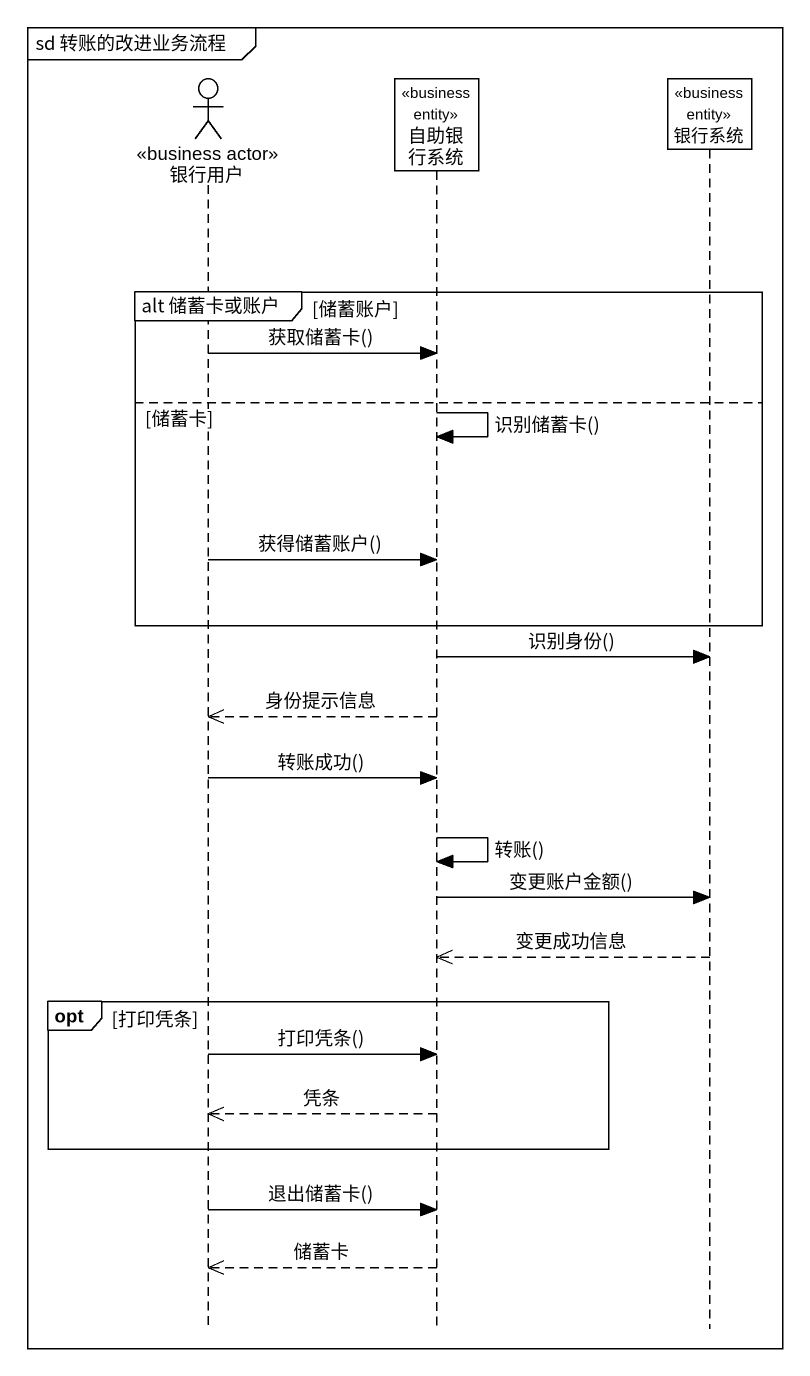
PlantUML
@startuml
mainframe sd 转账的改进业务流程
hide footbox
actor 银行用户 <<business actor>>
participant 自助银行系统 <<business entity>>
participant 银行系统 <<business entity>>

group alt 储蓄卡或账户 [储蓄账户]
  银行用户 -> 自助银行系统 : 获取储蓄卡()
else 储蓄卡
  自助银行系统 -> 自助银行系统 : 识别储蓄卡()
  银行用户 -> 自助银行系统 : 获得储蓄账户()
end
自助银行系统 -> 银行系统 : 识别身份()
自助银行系统 -->> 银行用户 : 身份提示信息
银行用户 -> 自助银行系统 : 转账成功()
自助银行系统 -> 自助银行系统 : 转账()
自助银行系统 -> 银行系统 : 变更账户金额()
银行系统 -->> 自助银行系统 : 变更成功信息
opt 打印凭条
  银行用户 -> 自助银行系统 : 打印凭条()
  自助银行系统 -->> 银行用户 : 凭条
end
银行用户 -> 自助银行系统 : 退出储蓄卡()
自助银行系统 -->> 银行用户 : 储蓄卡
@enduml
